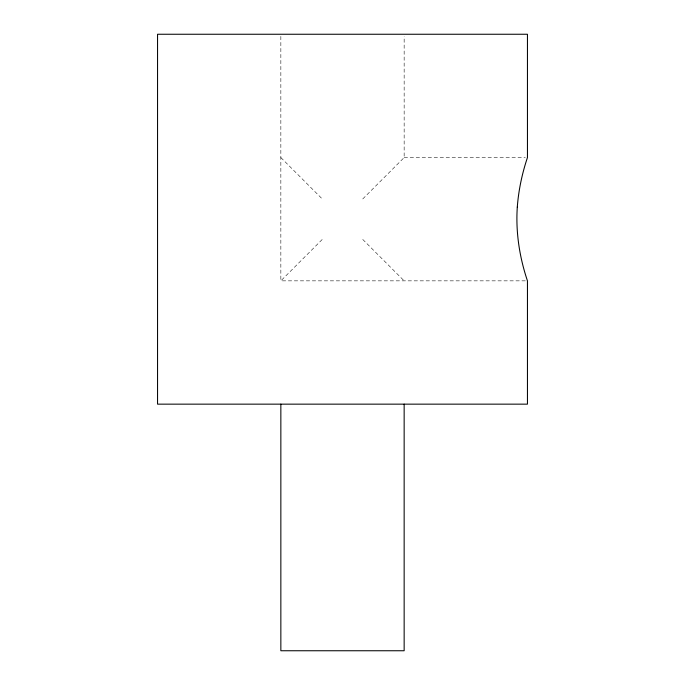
<?xml version="1.0" encoding="UTF-8"?>
<svg xmlns="http://www.w3.org/2000/svg" width="685" height="685" viewBox="0 0 685 685"><rect width="100%" height="100%" fill="white"/><g stroke="black" fill="none" stroke-linecap="round" stroke-linejoin="round"><path stroke-width="0.51" stroke-dasharray="3.42 2.57" d="M525.327 280.85L280.85 280.85L322.25 239.45M362.75 198.95L404.15 157.55L404.15 36.373M404.15 157.55L525.327 157.55M280.85 157.55L322.25 198.95M362.75 239.45L404.15 280.85M280.85 36.373L280.85 280.85"/><path stroke-width="1.03" d="M404.15 404.15L404.15 650.75L280.85 650.75L280.85 404.15M517.295 207.093C515.599 232.052 519.495 257.183 527.45 280.85L527.45 404.15L157.55 404.15L157.55 34.25L527.45 34.25L527.45 157.55C522.081 173.579 518.562 190.224 517.295 207.093"/></g></svg>
